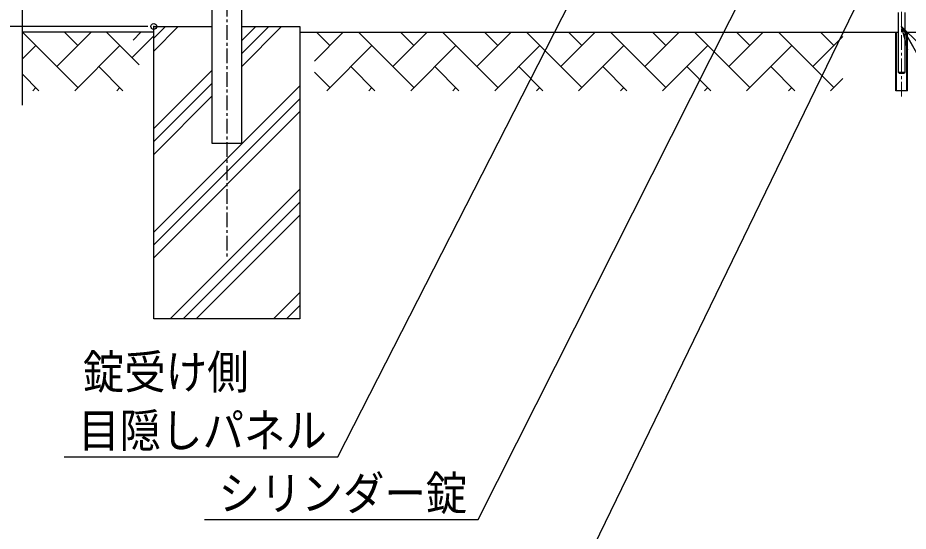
# Model space of a CAD drawing. Units: millimetres, scale not verified. Extents: x -4425 to 4425, y -3150 to 3150.
# Drawn here: x 90 to 1613, y -1583 to -705 of the extents above; entities that cross this region are included whole.
import ezdxf
from ezdxf.enums import TextEntityAlignment as Align

# ---------------------------------------------------------------- set-up
doc = ezdxf.new("R2010")
doc.units = ezdxf.units.MM
doc.header["$LTSCALE"] = 20
doc.header["$PDMODE"] = 32
doc.header["$PDSIZE"] = 10
doc.linetypes.add('USER1', pattern=[2, 1.25, -0.25, 0.25, -0.25])
for name, color, linetype, lineweight in [('0-1_0', 7, 'Continuous', 25), ('0-3_寸法線', 4, 'Continuous', 25), ('0-4_寸法', 4, 'Continuous', 25), ('0-6_LAYER04', 1, 'USER1', 25), ('0-7_外形線', 7, 'Continuous', 25), ('0-9_EXTCNT-L', 4, 'Continuous', 25), ('0-D_ハッチング', 4, 'Continuous', 25), ('0-F_軸線', 1, 'USER1', 9), ('1-7_LAYER12', 3, 'Continuous', 25)]:
    doc.layers.add(name, color=color, linetype=linetype, lineweight=lineweight)
doc.layers.add('0-5_DEFPOINTS', color=7, linetype='Continuous')
doc.styles.add('ＭＳ ゴシック', font='')
doc.styles.get('ＭＳ ゴシック').set_extended_font_data('MS Gothic')

# ---------------------------------------------------------------- blocks, each defined once
blk = doc.blocks.new('_Open30')
at = {"layer": '0-4_寸法'}
blk.add_line((0, 0), (-20, 0), dxfattribs=at)
blk.add_lwpolyline([(-20, 5.36), (0, 0), (-20, -5.36)], dxfattribs=at)

msp = doc.modelspace()

# ---------------------------------------------------------------- linework, layer by layer
at = {"layer": '0-1_0', "color": 4}
msp.add_line((312.31, -720.11), (-78.39, -720.11), dxfattribs=at)
at = {"layer": '0-3_寸法線'}
msp.add_line((312.31, -720.11), (-218.39, -720.11), dxfattribs=at)
at = {"layer": '0-5_DEFPOINTS'}
msp.add_point((322.31, -720.11), dxfattribs=at)
at = {"layer": '0-6_LAYER04'}
msp.add_line((447.26, 441.87), (447.26, -1116.37), dxfattribs=at)
at = {"layer": '0-7_外形線'}
for p, q in [((422.26, -920.11), (422.26, 404.89)), ((472.26, 404.89), (472.26, -920.11)), ((1595.76, -696.11), (1595.76, -798.11)), ((1607.76, -798.11), (1607.76, -696.11)), ((322.26, -730.11), (97.26, -730.11)), ((322.26, -1220.11), (322.26, -720.11)), ((322.26, -720.11), (422.26, -720.11)), ((472.26, -720.11), (572.26, -720.11)), ((572.26, -720.11), (572.26, -1220.11)), ((572.26, -730.11), (1595.76, -730.11)), ((1591.76, -830.11), (1591.76, -730.11)), ((1592.96, -830.11), (1592.96, -730.11)), ((1607.76, -730.11), (2662.26, -730.11)), ((1610.56, -830.11), (1610.56, -730.11)), ((1611.76, -830.11), (1611.76, -730.11)), ((1595.76, -798.11), (1607.76, -798.11)), ((1597.76, -800.11), (1595.76, -798.11)), ((1611.76, -830.11), (1591.76, -830.11)), ((472.26, -920.11), (422.26, -920.11)), ((572.26, -1220.11), (322.26, -1220.11))]:
    msp.add_line(p, q, dxfattribs=at)
msp.add_lwpolyline([(1597.76, -800.11), (1605.76, -800.11), (1607.76, -798.11)], dxfattribs=at)
at = {"layer": '0-9_EXTCNT-L'}
msp.add_line((97.26, 571.47), (97.26, -854.61), dxfattribs=at)
at = {"layer": '0-D_ハッチング'}
for p, q in [((192.51, -824.78), (97.85, -730.11)), ((156.59, -788.86), (215.34, -730.11)), ((192.51, -752.94), (169.69, -730.11)), ((297.26, -785.84), (241.53, -730.11)), ((287.26, -743.36), (300.51, -730.11)), ((322.26, -762.2), (364.35, -720.11)), ((322.26, -740.1), (342.25, -720.11)), ((472.26, -788.98), (541.13, -720.11)), ((472.26, -766.88), (519.03, -720.11)), ((472.26, -744.78), (496.93, -720.11)), ((597.26, -779.24), (646.39, -730.11)), ((623.56, -752.94), (600.74, -730.11)), ((767.25, -824.78), (672.58, -730.11)), ((731.33, -788.86), (790.07, -730.11)), ((767.25, -752.94), (744.42, -730.11)), ((910.93, -824.78), (816.27, -730.11)), ((875.01, -788.86), (933.76, -730.11)), ((910.93, -752.94), (888.11, -730.11)), ((1054.62, -824.78), (959.95, -730.11)), ((1018.7, -788.86), (1077.44, -730.11)), ((1054.62, -752.94), (1031.79, -730.11)), ((1198.3, -824.78), (1103.63, -730.11)), ((1162.38, -788.86), (1221.13, -730.11)), ((1198.3, -752.94), (1175.48, -730.11)), ((1341.99, -824.78), (1247.32, -730.11)), ((1306.06, -788.86), (1364.81, -730.11)), ((1341.99, -752.94), (1319.16, -730.11)), ((1485.67, -824.78), (1391, -730.11)), ((1485.67, -752.94), (1462.84, -730.11)), ((285.05, -773.63), (322.26, -736.42)), ((1449.75, -788.86), (1501.26, -737.34)), ((97.26, -776.34), (120.67, -752.94)), ((187.18, -830.11), (264.35, -752.94)), ((618.23, -830.11), (695.41, -752.94)), ((761.92, -830.11), (839.09, -752.94)), ((905.6, -830.11), (982.78, -752.94)), ((1049.28, -830.11), (1126.46, -752.94)), ((1192.97, -830.11), (1270.14, -752.94)), ((1336.65, -830.11), (1413.83, -752.94)), ((269.69, -830.11), (228.43, -788.86)), ((700.74, -830.11), (659.49, -788.86)), ((844.42, -830.11), (803.17, -788.86)), ((988.11, -830.11), (946.85, -788.86)), ((1131.79, -830.11), (1090.54, -788.86)), ((1275.48, -830.11), (1234.22, -788.86)), ((1419.16, -830.11), (1377.91, -788.86)), ((126, -830.11), (97.26, -801.37)), ((322.26, -894.78), (422.26, -794.78)), ((623.56, -824.78), (597.26, -798.48)), ((322.26, -916.88), (422.26, -816.88)), ((322.26, -1071.56), (572.26, -821.56)), ((1480.34, -830.11), (1501.26, -809.18)), ((115.34, -830.11), (120.67, -824.78)), ((259.02, -830.11), (264.35, -824.78)), ((690.07, -830.11), (695.41, -824.78)), ((833.76, -830.11), (839.09, -824.78)), ((977.44, -830.11), (982.78, -824.78)), ((1121.13, -830.11), (1126.46, -824.78)), ((1264.81, -830.11), (1270.14, -824.78)), ((1408.49, -830.11), (1413.83, -824.78)), ((322.26, -938.98), (422.26, -838.98)), ((322.26, -1093.66), (572.26, -843.66)), ((322.26, -1115.75), (572.26, -865.75)), ((350.49, -1220.11), (572.26, -998.34)), ((372.58, -1220.11), (572.26, -1020.43)), ((394.68, -1220.11), (572.26, -1042.53)), ((527.26, -1220.11), (572.26, -1175.11)), ((549.36, -1220.11), (572.26, -1197.21)), ((571.46, -1220.11), (572.26, -1219.31))]:
    msp.add_line(p, q, dxfattribs=at)
at = {"layer": '0-F_軸線'}
msp.add_line((1601.76, -840.02), (1601.76, -513.7), dxfattribs=at)
at = {"layer": '1-7_LAYER12', "color": 7}
for points in [[(409.39, -1563.13), (877.25, -1563.13), (1705.06, 76.68)], [(412.83, -1684.98), (1038.16, -1684.98), (1890, 69.61)], [(169.19, -1455.81), (637.04, -1455.81), (1405.08, 46.85)], [(2327.13, -1033.22), (1780.54, -1033.22), (1602.76, -721.84)]]:
    msp.add_lwpolyline(points, dxfattribs=at)

# ---------------------------------------------------------------- block references
at = {"layer": '1-7_LAYER12', "xscale": 2, "yscale": 2, "rotation": 120}
msp.add_blockref('_Open30', (1601.76, -720.11), dxfattribs=at)

# ---------------------------------------------------------------- texts
at = {"layer": '1-7_LAYER12', "style": 'ＭＳ ゴシック', "width": 0.9}
for s, p in [('錠受け側', (201.04, -1356.91)), ('目隠しパネル', (193.04, -1456.91)), ('シリンダー錠', (433.25, -1564.23))]:
    msp.add_text(s, height=57.77, dxfattribs=at).set_placement(p, align=Align.BOTTOM_LEFT)

doc.saveas('drawing.dxf')
